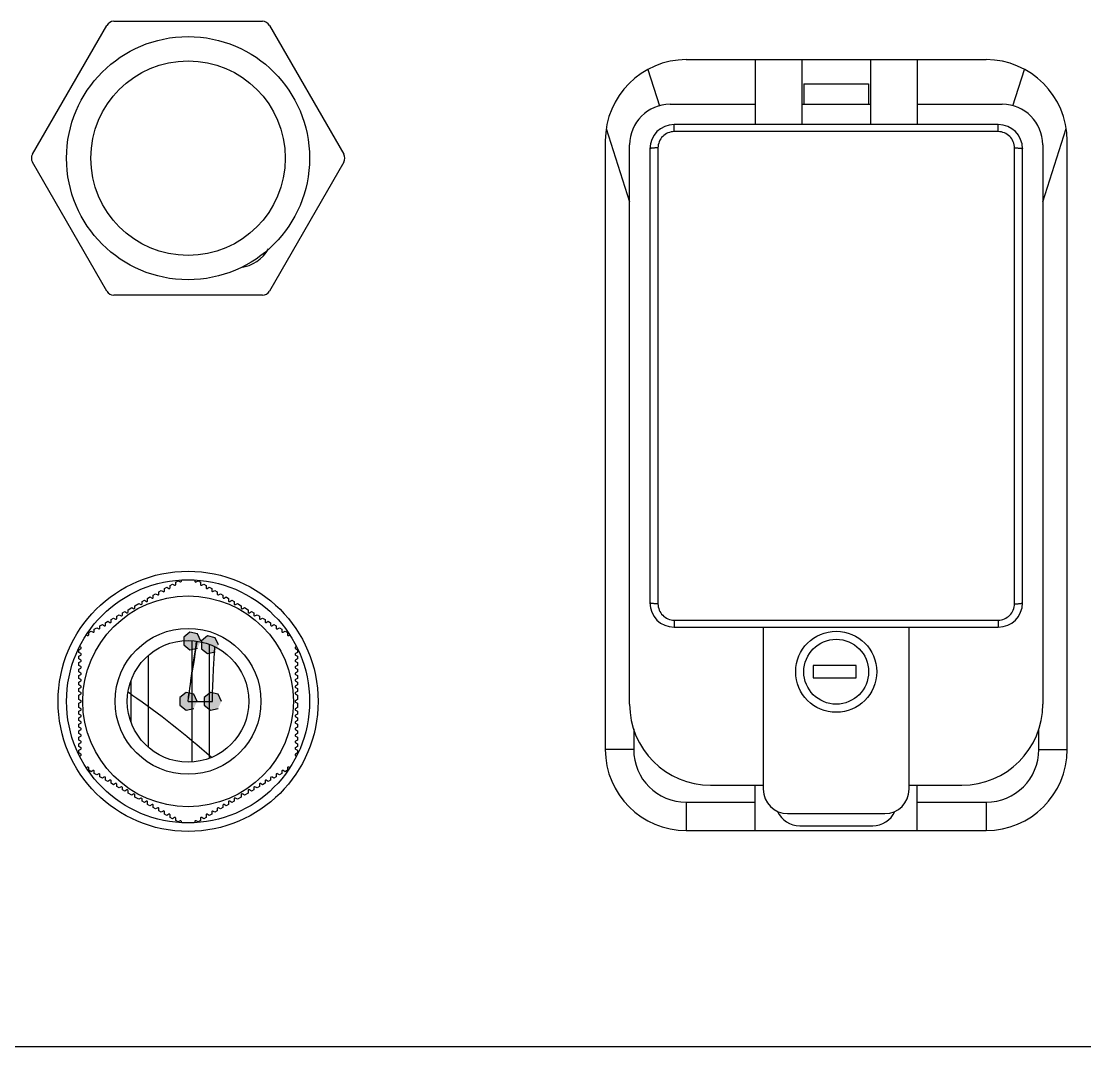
# Model space of a CAD drawing. Header units: millimetres. Extents: x 2423 to 7028, y 909 to 2460.
# Drawn here: x 5389.3 to 5520.6, y 2013.5 to 2140 of the extents above; entities that cross this region are included whole.
import ezdxf

# ---------------------------------------------------------------- set-up
doc = ezdxf.new("R2010")
doc.units = ezdxf.units.MM

msp = doc.modelspace()

# ---------------------------------------------------------------- hatches: boundary and pattern name
for points in [[(5411.47, 2063.53), (5411.05, 2064.4), (5410.11, 2064.62), (5409.35, 2064.01), (5409.35, 2063.04), (5410.11, 2062.44), (5411.05, 2062.65)], [(5413.65, 2063.07), (5413.23, 2063.94), (5412.29, 2064.16), (5411.53, 2063.55), (5411.53, 2062.58), (5412.29, 2061.98), (5413.23, 2062.19)], [(5411.01, 2056.09), (5410.59, 2056.96), (5409.65, 2057.18), (5408.89, 2056.57), (5408.89, 2055.6), (5409.65, 2055), (5410.59, 2055.21)], [(5411.01, 2056.09), (5410.59, 2056.96), (5409.65, 2057.18), (5408.89, 2056.57), (5408.89, 2055.6), (5409.65, 2055), (5410.59, 2055.21)], [(5411.01, 2056.09), (5410.59, 2056.96), (5409.65, 2057.18), (5408.89, 2056.57), (5408.89, 2055.6), (5409.65, 2055), (5410.59, 2055.21)], [(5411.01, 2056.09), (5410.59, 2056.96), (5409.65, 2057.18), (5408.89, 2056.57), (5408.89, 2055.6), (5409.65, 2055), (5410.59, 2055.21)], [(5411.01, 2056.09), (5410.59, 2056.96), (5409.65, 2057.18), (5408.89, 2056.57), (5408.89, 2055.6), (5409.65, 2055), (5410.59, 2055.21)], [(5414.01, 2056.09), (5413.59, 2056.96), (5412.65, 2057.18), (5411.89, 2056.57), (5411.89, 2055.6), (5412.65, 2055), (5413.59, 2055.21)]]:
    msp.add_hatch(color=256).paths.add_polyline_path(points)

# ---------------------------------------------------------------- linework, layer by layer
for p, q in [((5400.72, 2139.97), (5419.07, 2139.97)), ((5390.68, 2123.59), (5399.85, 2139.47)), ((5419.93, 2139.47), (5429.1, 2123.59)), ((5471.39, 2135.24), (5508.39, 2135.24)), ((5479.89, 2135.24), (5479.89, 2127.24)), ((5485.64, 2135.24), (5485.64, 2127.24)), ((5494.14, 2135.24), (5494.14, 2127.24)), ((5499.89, 2135.24), (5499.89, 2127.24)), ((5466.65, 2134.04), (5468.08, 2129.54)), ((5511.71, 2129.54), (5513.14, 2134.04)), ((5485.89, 2132.24), (5485.89, 2129.74)), ((5485.89, 2132.24), (5493.89, 2132.24)), ((5493.89, 2132.24), (5493.89, 2129.74)), ((5469.39, 2129.74), (5479.89, 2129.74)), ((5485.64, 2129.74), (5494.14, 2129.74)), ((5499.89, 2129.74), (5510.39, 2129.74)), ((5461.51, 2126.75), (5464.39, 2117.69)), ((5469.89, 2126.36), (5469.89, 2127.24)), ((5509.89, 2127.24), (5469.89, 2127.24)), ((5509.89, 2126.36), (5509.89, 2127.24)), ((5515.39, 2117.69), (5518.28, 2126.75)), ((5461.39, 2125.24), (5461.39, 2050.14)), ((5509.89, 2126.36), (5469.89, 2126.36)), ((5518.39, 2050.14), (5518.39, 2125.24)), ((5464.39, 2055.74), (5464.39, 2124.74)), ((5466.89, 2124.24), (5466.89, 2068.24)), ((5467.89, 2124.35), (5467.89, 2068.12)), ((5511.89, 2068.12), (5511.89, 2124.35)), ((5512.89, 2068.24), (5512.89, 2124.24)), ((5515.39, 2124.74), (5515.39, 2055.74)), ((5399.85, 2106.7), (5390.68, 2122.59)), ((5429.1, 2122.59), (5419.93, 2106.7)), ((5419.07, 2106.2), (5400.72, 2106.2)), ((5406.98, 2069.99), (5407.27, 2070.16)), ((5406.98, 2069.71), (5406.98, 2069.99)), ((5407.27, 2070.16), (5407.52, 2070.02)), ((5407.67, 2070.39), (5407.97, 2070.56)), ((5407.67, 2070.11), (5407.67, 2070.39)), ((5407.97, 2070.56), (5408.22, 2070.42)), ((5408.37, 2070.79), (5408.66, 2070.96)), ((5408.37, 2070.51), (5408.37, 2070.79)), ((5408.66, 2070.96), (5408.91, 2070.82)), ((5409.06, 2070.91), (5409.06, 2071.06)), ((5410.73, 2071.06), (5410.73, 2070.91)), ((5410.88, 2070.82), (5411.13, 2070.96)), ((5411.13, 2070.96), (5411.42, 2070.79)), ((5411.42, 2070.79), (5411.42, 2070.51)), ((5411.57, 2070.42), (5411.82, 2070.56)), ((5411.82, 2070.56), (5412.11, 2070.39)), ((5412.11, 2070.39), (5412.11, 2070.11)), ((5412.26, 2070.02), (5412.51, 2070.16)), ((5412.51, 2070.16), (5412.81, 2069.99)), ((5412.81, 2069.99), (5412.81, 2069.71)), ((5404.9, 2068.79), (5405.19, 2068.96)), ((5404.9, 2068.51), (5404.9, 2068.79)), ((5405.19, 2068.96), (5405.44, 2068.82)), ((5405.59, 2069.19), (5405.89, 2069.36)), ((5405.59, 2068.91), (5405.59, 2069.19)), ((5405.89, 2069.36), (5406.14, 2069.22)), ((5406.29, 2069.59), (5406.58, 2069.76)), ((5406.29, 2069.31), (5406.29, 2069.59)), ((5406.58, 2069.76), (5406.83, 2069.62)), ((5412.96, 2069.62), (5413.21, 2069.76)), ((5413.21, 2069.76), (5413.5, 2069.59)), ((5413.5, 2069.59), (5413.5, 2069.31)), ((5413.65, 2069.22), (5413.9, 2069.36)), ((5413.9, 2069.36), (5414.19, 2069.19)), ((5414.19, 2069.19), (5414.19, 2068.91)), ((5414.34, 2068.82), (5414.59, 2068.96)), ((5414.59, 2068.96), (5414.88, 2068.79)), ((5414.88, 2068.79), (5414.88, 2068.51)), ((5402.48, 2067.39), (5402.94, 2067.66)), ((5402.48, 2067.11), (5402.48, 2067.39)), ((5402.94, 2067.66), (5403.19, 2067.52)), ((5403.34, 2067.89), (5403.81, 2068.16)), ((5403.34, 2067.61), (5403.34, 2067.89)), ((5403.81, 2068.16), (5404.06, 2068.02)), ((5404.21, 2068.39), (5404.5, 2068.56)), ((5404.21, 2068.11), (5404.21, 2068.39)), ((5404.5, 2068.56), (5404.75, 2068.42)), ((5415.03, 2068.42), (5415.28, 2068.56)), ((5415.28, 2068.56), (5415.58, 2068.39)), ((5415.58, 2068.39), (5415.58, 2068.11)), ((5415.73, 2068.02), (5415.98, 2068.16)), ((5415.98, 2068.16), (5416.44, 2067.89)), ((5416.44, 2067.89), (5416.44, 2067.61)), ((5416.59, 2067.52), (5416.84, 2067.66)), ((5416.84, 2067.66), (5417.31, 2067.39)), ((5417.31, 2067.39), (5417.31, 2067.11)), ((5400.4, 2066.19), (5400.69, 2066.36)), ((5400.4, 2065.91), (5400.4, 2066.19)), ((5400.69, 2066.36), (5400.94, 2066.22)), ((5401.09, 2066.59), (5401.38, 2066.76)), ((5401.09, 2066.31), (5401.09, 2066.59)), ((5401.38, 2066.76), (5401.63, 2066.62)), ((5401.78, 2066.99), (5402.08, 2067.16)), ((5401.78, 2066.71), (5401.78, 2066.99)), ((5402.08, 2067.16), (5402.33, 2067.02)), ((5417.46, 2067.02), (5417.71, 2067.16)), ((5417.71, 2067.16), (5418, 2066.99)), ((5418, 2066.99), (5418, 2066.71)), ((5418.15, 2066.62), (5418.4, 2066.76)), ((5418.4, 2066.76), (5418.69, 2066.59)), ((5418.69, 2066.59), (5418.69, 2066.31)), ((5418.84, 2066.22), (5419.09, 2066.36)), ((5419.09, 2066.36), (5419.39, 2066.19)), ((5419.39, 2066.19), (5419.39, 2065.91)), ((5469.89, 2066.11), (5509.89, 2066.11)), ((5469.89, 2066.11), (5469.89, 2065.24)), ((5509.89, 2066.11), (5509.89, 2065.24)), ((5397.63, 2064.59), (5397.92, 2064.76)), ((5397.92, 2064.76), (5398.17, 2064.62)), ((5398.32, 2064.99), (5398.61, 2065.16)), ((5398.32, 2064.71), (5398.32, 2064.99)), ((5398.61, 2065.16), (5398.86, 2065.02)), ((5399.01, 2065.39), (5399.31, 2065.56)), ((5399.01, 2065.11), (5399.01, 2065.39)), ((5399.31, 2065.56), (5399.56, 2065.42)), ((5399.71, 2065.79), (5400, 2065.96)), ((5399.71, 2065.51), (5399.71, 2065.79)), ((5400, 2065.96), (5400.25, 2065.82)), ((5419.54, 2065.82), (5419.79, 2065.96)), ((5419.79, 2065.96), (5420.08, 2065.79)), ((5420.08, 2065.79), (5420.08, 2065.51)), ((5420.23, 2065.42), (5420.48, 2065.56)), ((5420.48, 2065.56), (5420.77, 2065.39)), ((5420.77, 2065.39), (5420.77, 2065.11)), ((5420.92, 2065.02), (5421.17, 2065.16)), ((5421.17, 2065.16), (5421.47, 2064.99)), ((5421.47, 2064.99), (5421.47, 2064.71)), ((5421.62, 2064.62), (5421.87, 2064.76)), ((5421.87, 2064.76), (5422.16, 2064.59)), ((5469.89, 2065.24), (5509.89, 2065.24)), ((5480.89, 2065.24), (5480.89, 2045.24)), ((5498.89, 2045.24), (5498.89, 2065.24)), ((5397.34, 2064.3), (5397.48, 2064.22)), ((5397.63, 2064.31), (5397.63, 2064.59)), ((5410.36, 2063.53), (5410.36, 2048.63)), ((5422.16, 2064.59), (5422.16, 2064.31)), ((5422.31, 2064.22), (5422.45, 2064.3)), ((5396.39, 2062.46), (5396.64, 2062.6)), ((5396.39, 2062.12), (5396.39, 2062.46)), ((5396.64, 2061.97), (5396.39, 2062.12)), ((5396.64, 2062.77), (5396.51, 2062.85)), ((5412.53, 2049.08), (5412.53, 2063.07)), ((5423.28, 2062.85), (5423.14, 2062.77)), ((5423.14, 2062.6), (5423.39, 2062.46)), ((5423.39, 2062.12), (5423.14, 2061.97)), ((5423.39, 2062.46), (5423.39, 2062.12)), ((5396.39, 2061.66), (5396.64, 2061.8)), ((5396.39, 2061.32), (5396.39, 2061.66)), ((5396.64, 2061.17), (5396.39, 2061.32)), ((5396.39, 2060.86), (5396.64, 2061)), ((5396.39, 2060.52), (5396.39, 2060.86)), ((5405.01, 2050.4), (5405.01, 2061.78)), ((5423.14, 2061.8), (5423.39, 2061.66)), ((5423.39, 2061.32), (5423.14, 2061.17)), ((5423.14, 2061), (5423.39, 2060.86)), ((5423.39, 2061.66), (5423.39, 2061.32)), ((5423.39, 2060.86), (5423.39, 2060.52)), ((5396.64, 2060.37), (5396.39, 2060.52)), ((5396.39, 2060.06), (5396.64, 2060.2)), ((5396.39, 2059.72), (5396.39, 2060.06)), ((5396.64, 2059.57), (5396.39, 2059.72)), ((5423.39, 2060.52), (5423.14, 2060.37)), ((5423.14, 2060.2), (5423.39, 2060.06)), ((5423.39, 2059.72), (5423.14, 2059.57)), ((5423.39, 2060.06), (5423.39, 2059.72)), ((5492.37, 2060.49), (5487.03, 2060.49)), ((5487.03, 2060.49), (5487.03, 2058.99)), ((5492.37, 2058.99), (5492.37, 2060.49)), ((5396.39, 2059.26), (5396.64, 2059.4)), ((5396.39, 2058.92), (5396.39, 2059.26)), ((5396.64, 2058.77), (5396.39, 2058.92)), ((5396.39, 2058.46), (5396.64, 2058.6)), ((5396.39, 2058.12), (5396.39, 2058.46)), ((5402.84, 2058.62), (5402.84, 2053.55)), ((5423.14, 2059.4), (5423.39, 2059.26)), ((5423.39, 2058.92), (5423.14, 2058.77)), ((5423.14, 2058.6), (5423.39, 2058.46)), ((5423.39, 2059.26), (5423.39, 2058.92)), ((5423.39, 2058.46), (5423.39, 2058.12)), ((5487.03, 2058.99), (5492.37, 2058.99)), ((5396.64, 2057.97), (5396.39, 2058.12)), ((5396.39, 2057.66), (5396.64, 2057.8)), ((5396.39, 2057.32), (5396.39, 2057.66)), ((5396.64, 2057.17), (5396.39, 2057.32)), ((5396.39, 2056.86), (5396.64, 2057)), ((5396.39, 2056.32), (5396.39, 2056.86)), ((5423.39, 2058.12), (5423.14, 2057.97)), ((5423.14, 2057.8), (5423.39, 2057.66)), ((5423.39, 2057.32), (5423.14, 2057.17)), ((5423.14, 2057), (5423.39, 2056.86)), ((5423.39, 2057.66), (5423.39, 2057.32)), ((5423.39, 2056.86), (5423.39, 2056.32)), ((5396.64, 2056.17), (5396.39, 2056.32)), ((5396.39, 2055.86), (5396.64, 2056)), ((5396.39, 2055.32), (5396.39, 2055.86)), ((5409.89, 2056.09), (5412.89, 2056.09)), ((5423.39, 2056.32), (5423.14, 2056.17)), ((5423.14, 2056), (5423.39, 2055.86)), ((5423.39, 2055.86), (5423.39, 2055.32)), ((5396.64, 2055.17), (5396.39, 2055.32)), ((5396.39, 2054.86), (5396.64, 2055)), ((5396.39, 2054.52), (5396.39, 2054.86)), ((5396.64, 2054.37), (5396.39, 2054.52)), ((5423.39, 2055.32), (5423.14, 2055.17)), ((5423.14, 2055), (5423.39, 2054.86)), ((5423.39, 2054.52), (5423.14, 2054.37)), ((5423.39, 2054.86), (5423.39, 2054.52)), ((5396.39, 2054.06), (5396.64, 2054.2)), ((5396.39, 2053.72), (5396.39, 2054.06)), ((5396.64, 2053.57), (5396.39, 2053.72)), ((5396.39, 2053.26), (5396.64, 2053.4)), ((5396.39, 2052.92), (5396.39, 2053.26)), ((5396.64, 2052.77), (5396.39, 2052.92)), ((5423.14, 2054.2), (5423.39, 2054.06)), ((5423.39, 2053.72), (5423.14, 2053.57)), ((5423.14, 2053.4), (5423.39, 2053.26)), ((5423.39, 2052.92), (5423.14, 2052.77)), ((5423.39, 2054.06), (5423.39, 2053.72)), ((5423.39, 2053.26), (5423.39, 2052.92)), ((5396.39, 2052.46), (5396.64, 2052.6)), ((5396.39, 2052.12), (5396.39, 2052.46)), ((5396.64, 2051.97), (5396.39, 2052.12)), ((5396.39, 2051.66), (5396.64, 2051.8)), ((5396.39, 2051.32), (5396.39, 2051.66)), ((5423.14, 2052.6), (5423.39, 2052.46)), ((5423.39, 2052.12), (5423.14, 2051.97)), ((5423.14, 2051.8), (5423.39, 2051.66)), ((5423.39, 2052.46), (5423.39, 2052.12)), ((5423.39, 2051.66), (5423.39, 2051.32)), ((5464.89, 2052.7), (5464.89, 2050.14)), ((5514.89, 2050.14), (5514.89, 2052.7)), ((5396.64, 2051.17), (5396.39, 2051.32)), ((5396.39, 2050.86), (5396.64, 2051)), ((5396.39, 2050.52), (5396.39, 2050.86)), ((5396.64, 2050.37), (5396.39, 2050.52)), ((5423.39, 2051.32), (5423.14, 2051.17)), ((5423.14, 2051), (5423.39, 2050.86)), ((5423.39, 2050.52), (5423.14, 2050.37)), ((5423.39, 2050.86), (5423.39, 2050.52)), ((5396.39, 2050.06), (5396.64, 2050.2)), ((5396.39, 2049.72), (5396.39, 2050.06)), ((5396.64, 2049.57), (5396.39, 2049.72)), ((5396.51, 2049.32), (5396.64, 2049.4)), ((5423.14, 2050.2), (5423.39, 2050.06)), ((5423.39, 2049.72), (5423.14, 2049.57)), ((5423.14, 2049.4), (5423.28, 2049.32)), ((5423.39, 2050.06), (5423.39, 2049.72)), ((5464.89, 2050.14), (5461.39, 2050.14)), ((5514.89, 2050.14), (5518.39, 2050.14)), ((5397.48, 2047.96), (5397.34, 2047.88)), ((5397.63, 2047.58), (5397.63, 2047.87)), ((5422.16, 2047.87), (5422.16, 2047.58)), ((5422.45, 2047.88), (5422.31, 2047.96)), ((5397.92, 2047.41), (5397.63, 2047.58)), ((5398.17, 2047.56), (5397.92, 2047.41)), ((5398.32, 2047.18), (5398.32, 2047.47)), ((5398.61, 2047.01), (5398.32, 2047.18)), ((5398.86, 2047.16), (5398.61, 2047.01)), ((5399.01, 2046.78), (5399.01, 2047.07)), ((5399.31, 2046.61), (5399.01, 2046.78)), ((5399.56, 2046.76), (5399.31, 2046.61)), ((5399.71, 2046.38), (5399.71, 2046.67)), ((5400, 2046.21), (5399.71, 2046.38)), ((5400.25, 2046.36), (5400, 2046.21)), ((5419.79, 2046.21), (5419.54, 2046.36)), ((5420.08, 2046.38), (5419.79, 2046.21)), ((5420.08, 2046.67), (5420.08, 2046.38)), ((5420.48, 2046.61), (5420.23, 2046.76)), ((5420.77, 2046.78), (5420.48, 2046.61)), ((5420.77, 2047.07), (5420.77, 2046.78)), ((5421.17, 2047.01), (5420.92, 2047.16)), ((5421.47, 2047.18), (5421.17, 2047.01)), ((5421.47, 2047.47), (5421.47, 2047.18)), ((5421.87, 2047.41), (5421.62, 2047.56)), ((5422.16, 2047.58), (5421.87, 2047.41)), ((5400.4, 2045.98), (5400.4, 2046.27)), ((5400.69, 2045.81), (5400.4, 2045.98)), ((5400.94, 2045.96), (5400.69, 2045.81)), ((5401.09, 2045.58), (5401.09, 2045.87)), ((5401.38, 2045.41), (5401.09, 2045.58)), ((5401.63, 2045.56), (5401.38, 2045.41)), ((5401.78, 2045.18), (5401.78, 2045.47)), ((5402.08, 2045.01), (5401.78, 2045.18)), ((5402.33, 2045.16), (5402.08, 2045.01)), ((5402.48, 2044.78), (5402.48, 2045.07)), ((5417.31, 2045.07), (5417.31, 2044.78)), ((5417.71, 2045.01), (5417.46, 2045.16)), ((5418, 2045.18), (5417.71, 2045.01)), ((5418, 2045.47), (5418, 2045.18)), ((5418.4, 2045.41), (5418.15, 2045.56)), ((5418.69, 2045.58), (5418.4, 2045.41)), ((5418.69, 2045.87), (5418.69, 2045.58)), ((5419.09, 2045.81), (5418.84, 2045.96)), ((5419.39, 2045.98), (5419.09, 2045.81)), ((5419.39, 2046.27), (5419.39, 2045.98)), ((5474.39, 2045.74), (5480.89, 2045.74)), ((5479.89, 2040.14), (5479.89, 2045.74)), ((5498.89, 2045.74), (5505.39, 2045.74)), ((5499.89, 2040.14), (5499.89, 2045.74)), ((5402.94, 2044.51), (5402.48, 2044.78)), ((5403.19, 2044.66), (5402.94, 2044.51)), ((5403.34, 2044.28), (5403.34, 2044.57)), ((5403.81, 2044.01), (5403.34, 2044.28)), ((5404.06, 2044.16), (5403.81, 2044.01)), ((5404.21, 2043.78), (5404.21, 2044.07)), ((5404.5, 2043.61), (5404.21, 2043.78)), ((5404.75, 2043.76), (5404.5, 2043.61)), ((5415.28, 2043.61), (5415.03, 2043.76)), ((5415.58, 2043.78), (5415.28, 2043.61)), ((5415.58, 2044.07), (5415.58, 2043.78)), ((5415.98, 2044.01), (5415.73, 2044.16)), ((5416.44, 2044.28), (5415.98, 2044.01)), ((5416.44, 2044.57), (5416.44, 2044.28)), ((5416.84, 2044.51), (5416.59, 2044.66)), ((5417.31, 2044.78), (5416.84, 2044.51)), ((5404.9, 2043.38), (5404.9, 2043.67)), ((5405.19, 2043.21), (5404.9, 2043.38)), ((5405.44, 2043.36), (5405.19, 2043.21)), ((5405.59, 2042.98), (5405.59, 2043.27)), ((5405.89, 2042.81), (5405.59, 2042.98)), ((5406.14, 2042.96), (5405.89, 2042.81)), ((5406.29, 2042.58), (5406.29, 2042.87)), ((5406.58, 2042.41), (5406.29, 2042.58)), ((5406.83, 2042.56), (5406.58, 2042.41)), ((5406.98, 2042.18), (5406.98, 2042.47)), ((5412.81, 2042.47), (5412.81, 2042.18)), ((5413.21, 2042.41), (5412.96, 2042.56)), ((5413.5, 2042.58), (5413.21, 2042.41)), ((5413.5, 2042.87), (5413.5, 2042.58)), ((5413.9, 2042.81), (5413.65, 2042.96)), ((5414.19, 2042.98), (5413.9, 2042.81)), ((5414.19, 2043.27), (5414.19, 2042.98)), ((5414.59, 2043.21), (5414.34, 2043.36)), ((5414.88, 2043.38), (5414.59, 2043.21)), ((5414.88, 2043.67), (5414.88, 2043.38)), ((5471.39, 2043.64), (5479.89, 2043.64)), ((5471.39, 2043.64), (5471.39, 2040.14)), ((5499.89, 2043.64), (5508.39, 2043.64)), ((5508.39, 2043.64), (5508.39, 2040.14)), ((5407.27, 2042.01), (5406.98, 2042.18)), ((5407.52, 2042.16), (5407.27, 2042.01)), ((5407.67, 2041.78), (5407.67, 2042.07)), ((5407.97, 2041.61), (5407.67, 2041.78)), ((5408.22, 2041.76), (5407.97, 2041.61)), ((5408.37, 2041.38), (5408.37, 2041.67)), ((5408.66, 2041.21), (5408.37, 2041.38)), ((5408.91, 2041.36), (5408.66, 2041.21)), ((5409.06, 2041.11), (5409.06, 2041.27)), ((5410.73, 2041.27), (5410.73, 2041.11)), ((5411.13, 2041.21), (5410.88, 2041.36)), ((5411.42, 2041.38), (5411.13, 2041.21)), ((5411.42, 2041.67), (5411.42, 2041.38)), ((5411.82, 2041.61), (5411.57, 2041.76)), ((5412.11, 2041.78), (5411.82, 2041.61)), ((5412.11, 2042.07), (5412.11, 2041.78)), ((5412.51, 2042.01), (5412.26, 2042.16)), ((5412.81, 2042.18), (5412.51, 2042.01)), ((5483.89, 2042.24), (5495.89, 2042.24)), ((5471.39, 2040.14), (5508.39, 2040.14)), ((5485.39, 2040.74), (5494.39, 2040.74)), ((5604.99, 2013.49), (5162.79, 2013.49))]:
    msp.add_line(p, q)
for points in [[(5411.47, 2063.53), (5411.05, 2064.4), (5410.11, 2064.62), (5409.35, 2064.01), (5409.35, 2063.04), (5410.11, 2062.44), (5411.05, 2062.65)], [(5413.65, 2063.07), (5413.23, 2063.94), (5412.29, 2064.16), (5411.53, 2063.55), (5411.53, 2062.58), (5412.29, 2061.98), (5413.23, 2062.19)], [(5411.01, 2056.09), (5410.59, 2056.96), (5409.65, 2057.18), (5408.89, 2056.57), (5408.89, 2055.6), (5409.65, 2055), (5410.59, 2055.21)], [(5411.01, 2056.09), (5410.59, 2056.96), (5409.65, 2057.18), (5408.89, 2056.57), (5408.89, 2055.6), (5409.65, 2055), (5410.59, 2055.21)], [(5411.01, 2056.09), (5410.59, 2056.96), (5409.65, 2057.18), (5408.89, 2056.57), (5408.89, 2055.6), (5409.65, 2055), (5410.59, 2055.21)], [(5411.01, 2056.09), (5410.59, 2056.96), (5409.65, 2057.18), (5408.89, 2056.57), (5408.89, 2055.6), (5409.65, 2055), (5410.59, 2055.21)], [(5411.01, 2056.09), (5410.59, 2056.96), (5409.65, 2057.18), (5408.89, 2056.57), (5408.89, 2055.6), (5409.65, 2055), (5410.59, 2055.21)], [(5414.01, 2056.09), (5413.59, 2056.96), (5412.65, 2057.18), (5411.89, 2056.57), (5411.89, 2055.6), (5412.65, 2055), (5413.59, 2055.21)]]:
    msp.add_lwpolyline(points)
for centre, radius in [((5409.89, 2123.09), 15), ((5409.89, 2123.09), 12), ((5409.89, 2056.09), 16.05), ((5409.89, 2056.09), 15), ((5409.89, 2056.09), 13), ((5409.89, 2056.09), 9), ((5489.89, 2059.74), 5), ((5409.89, 2056.09), 7.5), ((5489.89, 2059.74), 4)]:
    msp.add_circle(centre, radius)
for centre, radius, start, end in [((5400.72, 2138.97), 1, 90, 150), ((5419.07, 2138.97), 1, 30, 90), ((5471.39, 2125.24), 10, 90, 180), ((5508.39, 2125.24), 10, 0, 90), ((5469.39, 2124.74), 5, 90, 180), ((5510.39, 2124.74), 5, 0, 90), ((5469.89, 2124.24), 3, 90, 180), ((5509.89, 2124.24), 3, 0, 90), ((5391.55, 2123.09), 1, 150, 210), ((5428.24, 2123.09), 1, 330, 30), ((5415.89, 2114.09), 4.5, 276.6929, 330.7139), ((5400.72, 2107.2), 1, 210, 270), ((5419.07, 2107.2), 1, 270, 330), ((5407.57, 2070.11), 0.1, 240, 0), ((5408.27, 2070.51), 0.1, 240, 0), ((5408.96, 2070.91), 0.1, 240, 0), ((5410.83, 2070.91), 0.1, 180, 300), ((5411.52, 2070.51), 0.1, 180, 300), ((5412.21, 2070.11), 0.1, 180, 300), ((5405.49, 2068.91), 0.1, 240, 0), ((5406.19, 2069.31), 0.1, 240, 0), ((5406.88, 2069.71), 0.1, 240, 0), ((5412.91, 2069.71), 0.1, 180, 300), ((5413.6, 2069.31), 0.1, 180, 300), ((5414.29, 2068.91), 0.1, 180, 300), ((5403.24, 2067.61), 0.1, 240, 0), ((5404.11, 2068.11), 0.1, 240, 0), ((5404.8, 2068.51), 0.1, 240, 0), ((5414.98, 2068.51), 0.1, 180, 300), ((5415.68, 2068.11), 0.1, 180, 300), ((5416.54, 2067.61), 0.1, 180, 300), ((5469.89, 2068.24), 3, 180, 270), ((5509.89, 2068.24), 3, 270, 0), ((5400.99, 2066.31), 0.1, 240, 0), ((5401.68, 2066.71), 0.1, 240, 0), ((5402.38, 2067.11), 0.1, 240, 0), ((5417.41, 2067.11), 0.1, 180, 300), ((5418.1, 2066.71), 0.1, 180, 300), ((5418.79, 2066.31), 0.1, 180, 300), ((5398.91, 2065.11), 0.1, 240, 0), ((5399.61, 2065.51), 0.1, 240, 0), ((5400.3, 2065.91), 0.1, 240, 0), ((5419.49, 2065.91), 0.1, 180, 300), ((5420.18, 2065.51), 0.1, 180, 300), ((5420.87, 2065.11), 0.1, 180, 300), ((5397.53, 2064.31), 0.1, 240, 0), ((5398.22, 2064.71), 0.1, 240, 0), ((5421.57, 2064.71), 0.1, 180, 300), ((5422.26, 2064.31), 0.1, 180, 300), ((5396.59, 2062.69), 0.1, 300, 60), ((5423.19, 2062.69), 0.1, 120, 240), ((5396.59, 2061.89), 0.1, 300, 60), ((5396.59, 2061.09), 0.1, 300, 60), ((5423.19, 2061.89), 0.1, 120, 240), ((5423.19, 2061.09), 0.1, 120, 240), ((5396.59, 2060.29), 0.1, 300, 60), ((5396.59, 2059.49), 0.1, 300, 60), ((5423.19, 2060.29), 0.1, 120, 240), ((5423.19, 2059.49), 0.1, 120, 240), ((5396.59, 2058.69), 0.1, 300, 60), ((5423.19, 2058.69), 0.1, 120, 240), ((5396.59, 2057.89), 0.1, 300, 60), ((5396.59, 2057.09), 0.1, 300, 60), ((5347.38, 1976.56), 97.69, 55.3275, 55.6582), ((5423.19, 2057.89), 0.1, 120, 240), ((5423.19, 2057.09), 0.1, 120, 240), ((5396.59, 2056.09), 0.1, 300, 60), ((5423.19, 2056.09), 0.1, 120, 240), ((5474.39, 2055.74), 10, 180, 270), ((5505.39, 2055.74), 10, 270, 0), ((5396.59, 2055.09), 0.1, 300, 60), ((5396.59, 2054.29), 0.1, 300, 60), ((5423.19, 2055.09), 0.1, 120, 240), ((5423.19, 2054.29), 0.1, 120, 240), ((5396.59, 2053.49), 0.1, 300, 60), ((5423.19, 2053.49), 0.1, 120, 240), ((5396.59, 2052.69), 0.1, 300, 60), ((5396.59, 2051.89), 0.1, 300, 60), ((5423.19, 2052.69), 0.1, 120, 240), ((5423.19, 2051.89), 0.1, 120, 240), ((5396.59, 2051.09), 0.1, 300, 60), ((5396.59, 2050.29), 0.1, 300, 60), ((5423.19, 2051.09), 0.1, 120, 240), ((5423.19, 2050.29), 0.1, 120, 240), ((5396.59, 2049.49), 0.1, 300, 60), ((5423.19, 2049.49), 0.1, 120, 240), ((5471.39, 2050.14), 10, 180, 270), ((5471.39, 2050.14), 6.5, 180, 270), ((5508.39, 2050.14), 10, 270, 0), ((5508.39, 2050.14), 6.5, 270, 0), ((5397.53, 2047.87), 0.1, 0, 120), ((5422.26, 2047.87), 0.1, 60, 180), ((5398.22, 2047.47), 0.1, 0, 120), ((5398.91, 2047.07), 0.1, 0, 120), ((5399.61, 2046.67), 0.1, 0, 120), ((5400.3, 2046.27), 0.1, 0, 120), ((5419.49, 2046.27), 0.1, 60, 180), ((5420.18, 2046.67), 0.1, 60, 180), ((5420.87, 2047.07), 0.1, 60, 180), ((5421.57, 2047.47), 0.1, 60, 180), ((5400.99, 2045.87), 0.1, 0, 120), ((5401.68, 2045.47), 0.1, 0, 120), ((5402.38, 2045.07), 0.1, 0, 120), ((5417.41, 2045.07), 0.1, 60, 180), ((5418.1, 2045.47), 0.1, 60, 180), ((5418.79, 2045.87), 0.1, 60, 180), ((5483.89, 2045.24), 3, 180, 270), ((5495.89, 2045.24), 3, 270, 0), ((5403.24, 2044.57), 0.1, 0, 120), ((5404.11, 2044.07), 0.1, 0, 120), ((5404.8, 2043.67), 0.1, 0, 120), ((5414.98, 2043.67), 0.1, 60, 180), ((5415.68, 2044.07), 0.1, 60, 180), ((5416.54, 2044.57), 0.1, 60, 180), ((5405.49, 2043.27), 0.1, 0, 120), ((5406.19, 2042.87), 0.1, 0, 120), ((5406.88, 2042.47), 0.1, 0, 120), ((5412.91, 2042.47), 0.1, 60, 180), ((5413.6, 2042.87), 0.1, 60, 180), ((5414.29, 2043.27), 0.1, 60, 180), ((5485.39, 2043.74), 3, 204.2396, 270), ((5494.39, 2043.74), 3, 270, 335.7604), ((5407.57, 2042.07), 0.1, 0, 120), ((5408.27, 2041.67), 0.1, 0, 120), ((5408.96, 2041.27), 0.1, 0, 120), ((5410.83, 2041.27), 0.1, 60, 180), ((5411.52, 2041.67), 0.1, 60, 180), ((5412.21, 2042.07), 0.1, 60, 180)]:
    msp.add_arc(centre, radius, start, end)
for points, knots in [([(5469.89, 2126.36), (5469.63, 2126.36), (5469.1, 2126.26), (5468.44, 2125.81), (5468, 2125.14), (5467.89, 2124.61), (5467.89, 2124.35)], [0, 0, 0, 0, 0.250848, 0.50116, 0.750753, 1, 1, 1, 1]), ([(5511.89, 2124.35), (5511.89, 2124.61), (5511.79, 2125.14), (5511.35, 2125.81), (5510.68, 2126.26), (5510.15, 2126.36), (5509.89, 2126.36)], [0, 0, 0, 0, 0.249295, 0.498943, 0.749192, 1, 1, 1, 1]), ([(5467.89, 2124.35), (5467.77, 2124.35), (5467.58, 2124.35), (5467.34, 2124.34), (5467.19, 2124.32), (5467.07, 2124.31), (5466.98, 2124.29), (5466.92, 2124.27), (5466.89, 2124.25), (5466.89, 2124.24)], [0, 0, 0, 0, 0.37564, 0.545576, 0.694901, 0.818181, 0.910977, 0.97079, 1, 1, 1, 1]), ([(5511.89, 2124.35), (5512.02, 2124.35), (5512.21, 2124.35), (5512.44, 2124.34), (5512.59, 2124.32), (5512.71, 2124.31), (5512.81, 2124.29), (5512.86, 2124.27), (5512.89, 2124.25), (5512.89, 2124.24)], [0, 0, 0, 0, 0.37564, 0.545576, 0.694901, 0.818181, 0.910977, 0.97079, 1, 1, 1, 1]), ([(5467.89, 2068.12), (5467.77, 2068.12), (5467.58, 2068.12), (5467.34, 2068.14), (5467.19, 2068.15), (5467.07, 2068.17), (5466.98, 2068.19), (5466.92, 2068.21), (5466.89, 2068.23), (5466.89, 2068.24)], [0, 0, 0, 0, 0.37564, 0.545576, 0.694901, 0.818181, 0.910977, 0.97079, 1, 1, 1, 1]), ([(5467.89, 2068.12), (5467.89, 2067.86), (5468, 2067.33), (5468.44, 2066.67), (5469.1, 2066.22), (5469.63, 2066.11), (5469.89, 2066.11)], [0, 0, 0, 0, 0.249295, 0.498943, 0.749192, 1, 1, 1, 1]), ([(5509.89, 2066.11), (5510.15, 2066.11), (5510.68, 2066.22), (5511.35, 2066.67), (5511.79, 2067.33), (5511.89, 2067.86), (5511.89, 2068.12)], [0, 0, 0, 0, 0.250848, 0.50116, 0.750753, 1, 1, 1, 1]), ([(5511.89, 2068.12), (5512.02, 2068.12), (5512.21, 2068.12), (5512.44, 2068.14), (5512.59, 2068.15), (5512.71, 2068.17), (5512.81, 2068.19), (5512.86, 2068.21), (5512.89, 2068.23), (5512.89, 2068.24)], [0, 0, 0, 0, 0.37564, 0.545576, 0.694901, 0.818181, 0.910977, 0.97079, 1, 1, 1, 1])]:
    msp.add_open_spline(points, degree=3, knots=knots)
for points in [[(5409.89, 2056.09), (5409.89, 2056.09), (5410.29, 2059.15), (5410.95, 2063.49)], [(5409.89, 2056.09), (5409.89, 2056.09), (5410.33, 2059.16), (5411.03, 2063.49)], [(5412.89, 2056.09), (5412.89, 2056.09), (5412.96, 2058.8), (5413.19, 2062.79)], [(5402.96, 2056.91), (5406.29, 2054.6), (5409.56, 2052.03), (5412.78, 2049.2)]]:
    msp.add_open_spline(points, degree=3)

doc.saveas('drawing.dxf')
